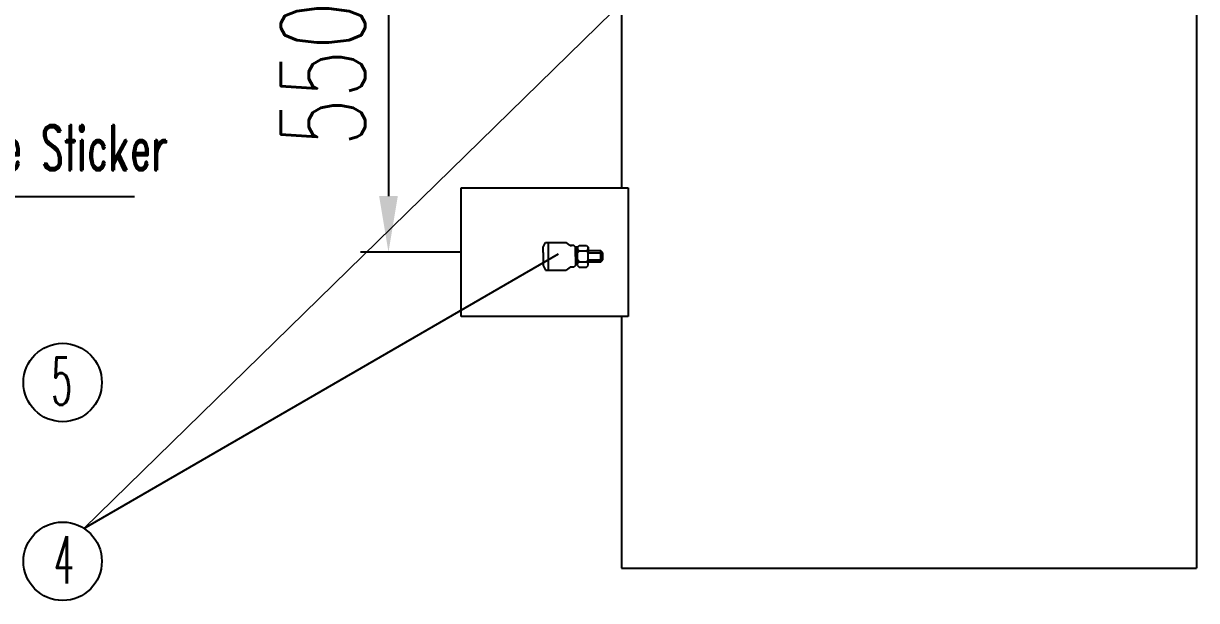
# Model space of a CAD drawing. Extents: x 4438 to 384502, y -178203 to -21188.
# Drawn here: x 374828 to 375455, y -176490 to -176182 of the extents above; entities that cross this region are included whole.
import ezdxf

# ---------------------------------------------------------------- set-up
doc = ezdxf.new("R2010")
doc.units = 0
doc.header["$LTSCALE"] = 8
doc.header["$MEASUREMENT"] = 0
doc.layers.get('0').update_dxf_attribs({"linetype": 'CONTINUOUS'})
doc.layers.get('DEFPOINTS').update_dxf_attribs({"linetype": 'CONTINUOUS'})
doc.layers.add('PL', color=5, linetype='CONTINUOUS')
doc.layers.add('细', color=7, linetype='CONTINUOUS', lineweight=20)
doc.styles.add('DFT', font='simplex', dxfattribs={"width": 0.67, "bigfont": 'dft'})
doc.styles.get("Standard").update_dxf_attribs({"font": 'txt.shx', "width": 0.5, "bigfont": 'intecad.shx'})
doc.styles.add('数字与字母', font='romand.shx', dxfattribs={"width": 0.8, "bigfont": 'hztxt.shx'})
doc.dimstyles.new('INTE$0', dxfattribs={"dimscale": 5, "dimtxt": 4, "dimasz": 3, "dimexe": 3, "dimexo": 0, "dimgap": 1, "dimtad": 1, "dimdec": 3, "dimdsep": 46, "dimtxsty": 'DFT', "dimcen": 0, "dimclrd": 3, "dimclre": 3, "dimclrt": 6, "dimadec": 0, "dimazin": 0, "dimtfac": 1, "dimtdec": 3, "dimtix": 1, "dimtmove": 1, "dimatfit": 0, "dimfxl": 1, "dimtolj": 1, "dimtzin": 0, "dimarcsym": 0})

# ---------------------------------------------------------------- blocks, each defined once
blk = doc.blocks.new('*D1')
at = {"color": 3, "lineweight": -2, "transparency": 16777216}
for p, q in [((375062.4, -176113.8), (375008.5, -176113.8)), ((375023.5, -176143.8), (375023.5, -176274.24)), ((375062.4, -176304.24), (375008.5, -176304.24))]:
    blk.add_line(p, q, dxfattribs=at)
at = {"color": 3, "transparency": 16777216}
for points in [[(375018.5, -176143.8), (375028.5, -176143.8), (375023.5, -176113.8)], [(375018.5, -176274.24), (375028.5, -176274.24), (375023.5, -176304.24)]]:
    blk.add_solid(points, dxfattribs=at)
at = {"layer": 'DEFPOINTS', "color": 0, "transparency": 16777216}
for p in [(375062.4, -176113.8), (375023.5, -176304.24), (375062.4, -176304.24)]:
    blk.add_point(p, dxfattribs=at)
at = {"color": 6, "transparency": 16777216, "insert": (374988.5, -176209.02), "char_height": 45, "attachment_point": 5, "rotation": 90, "style": 'DFT'}
blk.add_mtext('\\A1;550', dxfattribs=at)

msp = doc.modelspace()

# ---------------------------------------------------------------- linework, layer by layer
at = {"color": 1}
for p, q in [((374736.23, -176274.434), (374887.775, -176274.434)), ((374860.797, -176451.751), (375114.417, -176305.027))]:
    msp.add_line(p, q, dxfattribs=at)
for centre in [(374849.421, -176373.849), (374849.421, -176469.336)]:
    msp.add_circle(centre, 20.944, dxfattribs=at)
at = {"layer": 'PL', "color": 7, "ltscale": 0.5}
for p, q in [((375455.235, -176121.882), (375455.235, -176284.481)), ((375147.917, -176148.15), (375147.917, -176269.893)), ((375147.917, -176148.15), (375147.917, -176269.893)), ((375455.235, -176245.807), (375455.235, -176362.094)), ((375062.397, -176338.588), (375062.397, -176269.893)), ((375062.397, -176338.588), (375062.397, -176269.893)), ((375062.397, -176269.893), (375151.49, -176269.893)), ((375151.49, -176269.893), (375151.49, -176338.588)), ((375106.134, -176301.621), (375107.43, -176299.03)), ((375106.134, -176301.621), (375107.43, -176299.03)), ((375107.203, -176299.48), (375107.43, -176299.027)), ((375107.339, -176299.027), (375111.919, -176299.036)), ((375107.339, -176299.03), (375113.968, -176299.043)), ((375109.027, -176301.288), (375109.027, -176299.027)), ((375113.968, -176299.043), (375118.457, -176299.053)), ((375120.596, -176300.657), (375118.457, -176299.053)), ((375120.596, -176300.657), (375121.199, -176300.657)), ((375122.525, -176300.657), (375120.596, -176300.657)), ((375122.525, -176300.657), (375120.596, -176300.657)), ((375123.489, -176301.621), (375122.525, -176300.657)), ((375123.489, -176301.621), (375122.525, -176300.657)), ((375124.453, -176301.621), (375125.417, -176300.657)), ((375125.417, -176300.657), (375129.273, -176300.657)), ((375129.273, -176300.657), (375130.238, -176301.621)), ((375106.134, -176301.618), (375106.3, -176301.288)), ((375106.134, -176303.095), (375106.134, -176301.618)), ((375106.134, -176304.365), (375106.134, -176301.621)), ((375106.134, -176304.365), (375106.134, -176311.263)), ((375109.027, -176313.854), (375109.027, -176301.288)), ((375109.027, -176304.903), (375109.027, -176303.095)), ((375109.027, -176308.519), (375109.027, -176306.711)), ((375123.007, -176301.139), (375123.4, -176301.532)), ((375123.489, -176306.442), (375123.489, -176301.621)), ((375124.453, -176301.621), (375123.489, -176301.621)), ((375123.489, -176306.442), (375123.489, -176311.263)), ((375124.814, -176301.26), (375124.453, -176301.621)), ((375124.453, -176306.62), (375124.453, -176301.621)), ((375124.453, -176301.621), (375124.453, -176302.585)), ((375124.453, -176302.585), (375125.417, -176303.549)), ((375124.963, -176303.095), (375124.453, -176302.585)), ((375124.453, -176311.263), (375124.453, -176306.62)), ((375125.417, -176303.549), (375124.601, -176304.365)), ((375125.417, -176303.549), (375126.622, -176303.549)), ((375126.622, -176303.549), (375129.273, -176303.549)), ((375129.273, -176303.549), (375130.238, -176302.585)), ((375130.238, -176304.514), (375129.273, -176303.549)), ((375130.238, -176306.159), (375130.238, -176301.621)), ((375130.238, -176301.621), (375130.238, -176304.365)), ((375136.987, -176303.549), (375130.238, -176303.549)), ((375130.238, -176304.766), (375130.238, -176304.514)), ((375130.238, -176304.514), (375137.951, -176304.514)), ((375130.238, -176308.37), (375130.238, -176306.159)), ((375137.951, -176304.514), (375136.987, -176303.549)), ((375136.987, -176306.443), (375136.987, -176303.549)), ((375136.987, -176309.334), (375136.987, -176306.442)), ((375137.951, -176306.296), (375137.951, -176304.514)), ((375137.951, -176308.37), (375137.951, -176306.442)), ((375106.134, -176311.263), (375107.43, -176313.854)), ((375120.596, -176312.227), (375118.457, -176313.831)), ((375122.525, -176312.227), (375120.596, -176312.227)), ((375123.489, -176311.263), (375122.525, -176312.227)), ((375124.453, -176310.298), (375125.417, -176309.334)), ((375124.453, -176311.263), (375125.417, -176312.227)), ((375125.417, -176309.334), (375124.601, -176308.519)), ((375125.417, -176309.334), (375126.622, -176309.334)), ((375125.417, -176312.227), (375129.273, -176312.227)), ((375126.622, -176309.334), (375129.273, -176309.334)), ((375129.273, -176309.334), (375130.238, -176308.37)), ((375130.238, -176310.298), (375129.273, -176309.334)), ((375129.273, -176312.227), (375130.238, -176311.263)), ((375130.238, -176308.37), (375137.951, -176308.37)), ((375130.238, -176311.263), (375130.238, -176308.519)), ((375130.238, -176309.334), (375136.987, -176309.334)), ((375136.987, -176309.334), (375137.951, -176308.37)), ((375107.339, -176313.854), (375113.968, -176313.84)), ((375113.968, -176313.84), (375118.457, -176313.831)), ((375147.964, -176338.588), (375062.397, -176338.588)), ((375151.49, -176338.588), (375062.397, -176338.588)), ((375147.917, -176339.171), (375147.917, -176472.988)), ((375455.235, -176362.094), (375455.235, -176472.988)), ((375147.917, -176472.988), (375455.235, -176472.988))]:
    msp.add_line(p, q, dxfattribs=at)
at = {"layer": '细', "color": 1}
msp.add_line((374860.797, -176451.751), (375236.133, -176084.876), dxfattribs=at)

# ---------------------------------------------------------------- texts
at = {"color": 3, "linetype": 'Continuous', "char_height": 25.309, "width": 20.24686, "attachment_point": 3, "line_spacing_factor": 0.9}
for s, insert in [('5', (374854.293, -176360.467)), ('4', (374855.53, -176455.954))]:
    msp.add_mtext(s, dxfattribs=dict(at, insert=insert))
at = {"layer": 'PL', "color": 7, "ltscale": 0.5, "style": '数字与字母', "width": 0.6}
msp.add_text('PCB Free Sticker', height=24.1034, dxfattribs=at).set_placement((374737.9, -176260.465))

# ---------------------------------------------------------------- dimensions: what is measured, and where the dimension line sits
at = {"color": 1}
dim = msp.add_linear_dim(base=(375023.504, -176304.241), p1=(375062.397, -176113.803), p2=(375062.397, -176304.241), angle=90, text='550', dimstyle='INTE$0', override={"dimtxt": 9, "dimasz": 6, "dimgap": 2.5, "dimdec": 2, "dimtdec": 2}, dxfattribs=at)
dim.commit()
dim.dimension.update_dxf_attribs({"geometry": '*D1', "text_midpoint": (374988.504, -176209.022)})

doc.saveas('drawing.dxf')
